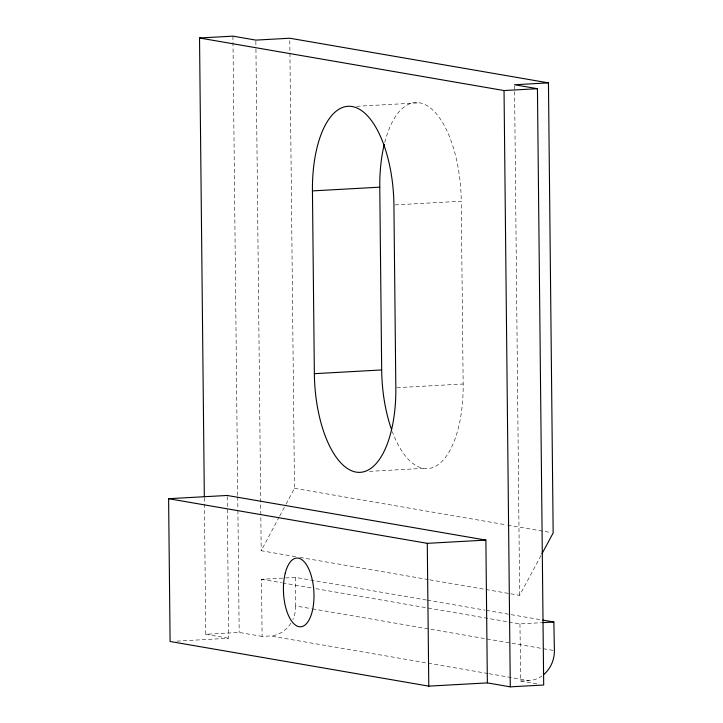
<?xml version="1.0" encoding="UTF-8"?>
<svg xmlns="http://www.w3.org/2000/svg" width="723" height="723" viewBox="0 0 723 723"><rect width="100%" height="100%" fill="white"/><g stroke="black" fill="none" stroke-linecap="round" stroke-linejoin="round"><path stroke-width="0.54" stroke-dasharray="3.62 2.71" d="M295.58 556.665L261.202 550.727L279.159 517.044M279.693 516.05L285.504 505.151M286.028 504.166L294.487 488.314L289.778 39.358M510.781 593.8L519.647 595.336L541.455 554.74M356.719 106.29L419.548 102.82M395.038 204.898L461.247 201.238L463.154 384.012A91.767 40.497 86.8 0 1 437.605 465.025A91.767 40.497 86.8 0 1 392.336 431.712M396.954 387.673L463.154 384.012M369.516 471.342L423.38 468.368M487.917 673.502L270.321 635.951L262.097 636.403L261.5 579.286L295.418 577.415L426.308 600M204.347 497.65L205.775 634.297L239.177 632.453L262.097 636.403M176.864 641.12L228.694 638.255L227.32 507.826M508.856 621.979L519.945 623.895L541.834 622.684M519.945 623.895L520.768 681.048L528.992 680.596A28.676 25.603 -80.2 0 0 541.807 676.059M294.487 488.314L506.534 524.907M507.645 525.097L550.935 532.571M300.018 557.433L428.694 579.638M429.805 579.828L509.67 593.61M427.42 600.198L485.097 610.149M486.208 610.339L541.672 619.909M261.5 579.286L281.464 582.738M282.576 582.928L311.414 587.907M315.852 588.667L507.745 621.789M295.418 577.415L295.716 605.973L311.261 608.658M312.372 608.847L542.178 648.504M543.289 648.703L553.285 650.42M489.028 673.7L528.992 680.596M520.768 681.048L538.228 684.057M205.775 634.297L228.694 638.255M255.861 41.229L255.933 47.998M255.942 49.119L261.202 550.727M232.933 36.15L237.75 495.797M237.759 496.927L237.894 509.354M237.903 510.483L239.177 632.453M227.203 496.584L227.311 506.706M514.541 85.874L514.586 90.393M514.595 91.523L519.647 595.336M295.716 605.973A28.676 25.603 -80.2 0 1 292.878 619.484M290.872 623.208A28.676 25.603 -80.2 0 1 270.321 635.951M384.753 142.422A91.767 40.497 86.8 0 1 430.131 107.754A91.767 40.497 86.8 0 1 461.247 201.238"/><path stroke-width="1.08" d="M541.988 553.746L553.158 532.95L548.45 82.874L289.769 38.229L255.852 40.108L232.933 36.15L199.53 37.994L204.329 496.52M548.45 82.874L514.532 84.745L537.442 88.703L543.687 685.006L510.284 686.85L487.365 682.892L428.784 686.136L170.104 641.491L168.604 498.698L227.194 495.463L485.874 540.099L487.365 682.892M199.53 37.994L504.039 90.547L537.442 88.703M312.444 190.899A91.767 40.497 86.8 0 1 352.228 106.543A91.767 40.497 86.8 0 1 393.918 204.952L395.833 387.727A91.767 40.497 86.8 0 1 356.059 472.092A91.767 40.497 86.8 0 1 314.36 373.674L312.444 190.899L379.774 187.176A91.767 40.497 86.8 0 1 384.256 144.401M314.36 373.674L381.681 369.95A91.767 40.497 86.8 0 0 391.586 429.661M168.604 498.698L427.284 543.344L485.874 540.099M542.928 622.62L553.872 622.015L554.396 650.619A28.676 25.603 -80.2 0 1 543.416 674.839M542.774 620.099L553.872 622.015M504.039 90.547L510.284 686.85M427.284 543.344L428.784 686.136M379.774 187.176L381.681 369.95M285.287 572.996A34.415 15.183 86.8 0 0 299.051 626.687A34.415 15.183 86.8 0 0 311.749 577.569A34.415 15.183 86.8 0 0 285.287 572.996"/></g></svg>
